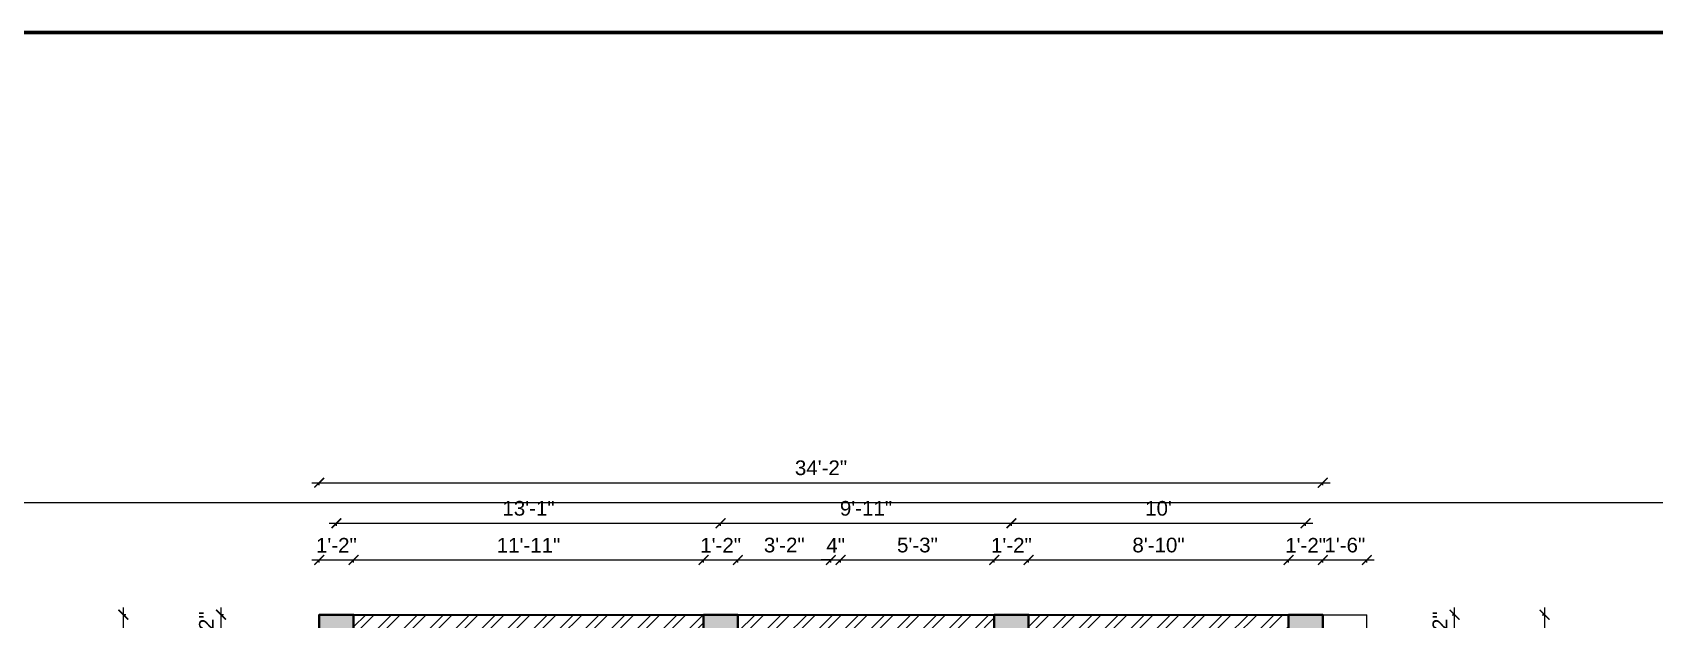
# Model space of a CAD drawing. Header units: inches. Extents: x 122663 to 154153, y 34228 to 39758.
# Drawn here: x 124393 to 125056, y 38042 to 38282 of the extents above; entities that cross this region are included whole.
import ezdxf

# ---------------------------------------------------------------- set-up
doc = ezdxf.new("R2010")
doc.units = ezdxf.units.IN
doc.header["$MEASUREMENT"] = 0
doc.header["$PDMODE"] = 35
for name, color, linetype, lineweight in [('BORDER', 7, 'Continuous', 60), ('Column', 181, 'Continuous', 40), ('Dimension', 130, 'Continuous', 9), ('Hatch', 9, 'Continuous', 9), ('Walls', 11, 'Continuous', 35), ('Windows', 151, 'Continuous', 15)]:
    doc.layers.add(name, color=color, linetype=linetype, lineweight=lineweight)
doc.styles.get("Standard").update_dxf_attribs({"font": 'arial.ttf'})
doc.dimstyles.get("Standard").update_dxf_attribs({"dimtxt": 6, "dimasz": 4, "dimexe": 0, "dimexo": 6, "dimgap": 3, "dimtad": 1, "dimdec": 0, "dimzin": 0, "dimdsep": 46, "dimlunit": 4, "dimtxsty": 'Standard', "dimblk": 'ARCHTICK', "dimcen": 0.09, "dimdle": 3, "dimclrd": 256, "dimadec": 0, "dimazin": 0, "dimtfac": 1, "dimtdec": 0, "dimtofl": 0, "dimtmove": 0, "dimatfit": 3, "dimfxl": 1, "dimfxlon": 1, "dimtolj": 1, "dimtzin": 0, "dimlwd": -1, "dimarcsym": 0})

# ---------------------------------------------------------------- blocks, each defined once
blk = doc.blocks.new('colm')
at = {"layer": 'Hatch'}
h = blk.add_hatch(color=256, dxfattribs=at)
h.dxf.hatch_style = 1
h.paths.add_polyline_path([(66705.71, 8319.73), (66705.71, 8307.73), (66717.71, 8307.73), (66717.71, 8319.73)])
at = {"layer": 'Column'}
blk.add_lwpolyline([(66705.71, 8307.73), (66717.71, 8307.73), (66717.71, 8319.73), (66705.71, 8319.73)], close=True, dxfattribs=at)
blk = doc.blocks.new('_ArchTick')
at = {"color": 0, "linetype": 'ByBlock', "const_width": 0.15}
blk.add_lwpolyline([(-0.5, -0.5), (0.5, 0.5)], dxfattribs=at)
blk = doc.blocks.new('*D1259')
at = {"layer": 'Defpoints', "color": 0, "transparency": 16777216}
for p in [(124920.62, 38044.08), (124974.46, 38044.08), (124920.62, 38030.08)]:
    blk.add_point(p, dxfattribs=at)
at = {"layer": 'Dimension', "color": 0, "lineweight": -2, "transparency": 16777216}
for p, q in [((124973.46, 38044.08), (124974.46, 38044.08)), ((124973.46, 38030.08), (124974.46, 38030.08))]:
    blk.add_line(p, q, dxfattribs=at)
at = {"layer": 'Dimension', "transparency": 16777216}
blk.add_line((124974.46, 38027.08), (124974.46, 38047.08), dxfattribs=at)
at = {"layer": 'Dimension', "transparency": 16777216, "xscale": 4, "yscale": 4, "zscale": 4}
for p, rotation in [((124974.46, 38044.08), 90), ((124974.46, 38030.08), 270)]:
    blk.add_blockref('_ArchTick', p, dxfattribs=dict(at, rotation=rotation))
at = {"layer": 'Dimension', "color": 0, "lineweight": -2, "transparency": 16777216, "insert": (124968.45, 38037.08), "char_height": 6, "attachment_point": 5, "rotation": 90}
blk.add_mtext('\\A1;1\'-2"', dxfattribs=at)
blk = doc.blocks.new('*D1262')
at = {"layer": 'Defpoints', "color": 0, "transparency": 16777216}
for p in [(124920.62, 38044.08), (124920.62, 37791.58), (125011.24, 37791.58)]:
    blk.add_point(p, dxfattribs=at)
at = {"layer": 'Dimension', "color": 0, "lineweight": -2, "transparency": 16777216}
for p, q in [((125010.24, 38044.08), (125011.24, 38044.08)), ((125010.24, 37791.58), (125011.24, 37791.58))]:
    blk.add_line(p, q, dxfattribs=at)
at = {"layer": 'Dimension', "transparency": 16777216}
blk.add_line((125011.24, 38047.08), (125011.24, 37788.58), dxfattribs=at)
at = {"layer": 'Dimension', "transparency": 16777216, "xscale": 4, "yscale": 4, "zscale": 4}
for p, rotation in [((125011.24, 38044.08), 90), ((125011.24, 37791.58), 270)]:
    blk.add_blockref('_ArchTick', p, dxfattribs=dict(at, rotation=rotation))
at = {"layer": 'Dimension', "color": 0, "lineweight": -2, "transparency": 16777216, "insert": (125005.23, 37917.83), "char_height": 6, "attachment_point": 5, "rotation": 90}
blk.add_mtext("\\A1;21'", dxfattribs=at)
blk = doc.blocks.new('*D1263')
at = {"layer": 'Defpoints', "color": 0, "transparency": 16777216}
for p in [(124524.62, 38066.46), (124510.62, 38044.08), (124524.62, 38044.08)]:
    blk.add_point(p, dxfattribs=at)
at = {"layer": 'Dimension', "transparency": 16777216}
blk.add_line((124507.62, 38066.46), (124527.62, 38066.46), dxfattribs=at)
at = {"layer": 'Dimension', "color": 0, "lineweight": -2, "transparency": 16777216}
for p, q in [((124510.62, 38065.46), (124510.62, 38066.46)), ((124524.62, 38065.46), (124524.62, 38066.46))]:
    blk.add_line(p, q, dxfattribs=at)
at = {"layer": 'Dimension', "transparency": 16777216, "xscale": 4, "yscale": 4, "zscale": 4, "rotation": 180}
blk.add_blockref('_ArchTick', (124510.62, 38066.46), dxfattribs=at)
at = {"layer": 'Dimension', "transparency": 16777216, "xscale": 4, "yscale": 4, "zscale": 4}
blk.add_blockref('_ArchTick', (124524.62, 38066.46), dxfattribs=at)
at = {"layer": 'Dimension', "color": 0, "lineweight": -2, "transparency": 16777216, "insert": (124517.62, 38072.47), "char_height": 6, "attachment_point": 5}
blk.add_mtext('\\A1;1\'-2"', dxfattribs=at)
blk = doc.blocks.new('*D1264')
at = {"layer": 'Defpoints', "color": 0, "transparency": 16777216}
for p in [(124667.62, 38066.46), (124524.62, 38044.08), (124667.62, 38044.08)]:
    blk.add_point(p, dxfattribs=at)
at = {"layer": 'Dimension', "transparency": 16777216}
blk.add_line((124521.62, 38066.46), (124670.62, 38066.46), dxfattribs=at)
at = {"layer": 'Dimension', "color": 0, "lineweight": -2, "transparency": 16777216}
for p, q in [((124524.62, 38065.46), (124524.62, 38066.46)), ((124667.62, 38065.46), (124667.62, 38066.46))]:
    blk.add_line(p, q, dxfattribs=at)
at = {"layer": 'Dimension', "transparency": 16777216, "xscale": 4, "yscale": 4, "zscale": 4, "rotation": 180}
blk.add_blockref('_ArchTick', (124524.62, 38066.46), dxfattribs=at)
at = {"layer": 'Dimension', "transparency": 16777216, "xscale": 4, "yscale": 4, "zscale": 4}
blk.add_blockref('_ArchTick', (124667.62, 38066.46), dxfattribs=at)
at = {"layer": 'Dimension', "color": 0, "lineweight": -2, "transparency": 16777216, "insert": (124596.12, 38072.47), "char_height": 6, "attachment_point": 5}
blk.add_mtext('\\A1;11\'-11"', dxfattribs=at)
blk = doc.blocks.new('*D1265')
at = {"layer": 'Defpoints', "color": 0, "transparency": 16777216}
for p in [(124681.62, 38066.46), (124667.62, 38044.08), (124681.62, 38044.08)]:
    blk.add_point(p, dxfattribs=at)
at = {"layer": 'Dimension', "transparency": 16777216}
blk.add_line((124664.62, 38066.46), (124684.62, 38066.46), dxfattribs=at)
at = {"layer": 'Dimension', "color": 0, "lineweight": -2, "transparency": 16777216}
for p, q in [((124667.62, 38065.46), (124667.62, 38066.46)), ((124681.62, 38065.46), (124681.62, 38066.46))]:
    blk.add_line(p, q, dxfattribs=at)
at = {"layer": 'Dimension', "transparency": 16777216, "xscale": 4, "yscale": 4, "zscale": 4, "rotation": 180}
blk.add_blockref('_ArchTick', (124667.62, 38066.46), dxfattribs=at)
at = {"layer": 'Dimension', "transparency": 16777216, "xscale": 4, "yscale": 4, "zscale": 4}
blk.add_blockref('_ArchTick', (124681.62, 38066.46), dxfattribs=at)
at = {"layer": 'Dimension', "color": 0, "lineweight": -2, "transparency": 16777216, "insert": (124674.62, 38072.47), "char_height": 6, "attachment_point": 5}
blk.add_mtext('\\A1;1\'-2"', dxfattribs=at)
blk = doc.blocks.new('*D1266')
at = {"layer": 'Defpoints', "color": 0, "transparency": 16777216}
for p in [(124719.62, 38066.46), (124681.62, 38044.08), (124719.62, 38035.08)]:
    blk.add_point(p, dxfattribs=at)
at = {"layer": 'Dimension', "transparency": 16777216}
blk.add_line((124678.62, 38066.46), (124722.62, 38066.46), dxfattribs=at)
at = {"layer": 'Dimension', "color": 0, "lineweight": -2, "transparency": 16777216}
for p, q in [((124681.62, 38065.46), (124681.62, 38066.46)), ((124719.62, 38065.46), (124719.62, 38066.46))]:
    blk.add_line(p, q, dxfattribs=at)
at = {"layer": 'Dimension', "transparency": 16777216, "xscale": 4, "yscale": 4, "zscale": 4, "rotation": 180}
blk.add_blockref('_ArchTick', (124681.62, 38066.46), dxfattribs=at)
at = {"layer": 'Dimension', "transparency": 16777216, "xscale": 4, "yscale": 4, "zscale": 4}
blk.add_blockref('_ArchTick', (124719.62, 38066.46), dxfattribs=at)
at = {"layer": 'Dimension', "color": 0, "lineweight": -2, "transparency": 16777216, "insert": (124700.62, 38072.52), "char_height": 6, "attachment_point": 5}
blk.add_mtext('\\A1;3\'-2"', dxfattribs=at)
blk = doc.blocks.new('*D1267')
at = {"layer": 'Defpoints', "color": 0, "transparency": 16777216}
for p in [(124723.62, 38066.46), (124719.62, 38035.08), (124723.62, 38035.08)]:
    blk.add_point(p, dxfattribs=at)
at = {"layer": 'Dimension', "transparency": 16777216}
for p, q in [((124719.62, 38066.46), (124715.62, 38066.46)), ((124723.62, 38066.46), (124727.62, 38066.46))]:
    blk.add_line(p, q, dxfattribs=at)
at = {"layer": 'Dimension', "color": 0, "lineweight": -2, "transparency": 16777216}
for p, q in [((124719.62, 38065.46), (124719.62, 38066.46)), ((124723.62, 38065.46), (124723.62, 38066.46))]:
    blk.add_line(p, q, dxfattribs=at)
at = {"layer": 'Dimension', "transparency": 16777216, "xscale": 4, "yscale": 4, "zscale": 4}
blk.add_blockref('_ArchTick', (124719.62, 38066.46), dxfattribs=at)
at = {"layer": 'Dimension', "transparency": 16777216, "xscale": 4, "yscale": 4, "zscale": 4, "rotation": 180}
blk.add_blockref('_ArchTick', (124723.62, 38066.46), dxfattribs=at)
at = {"layer": 'Dimension', "color": 0, "lineweight": -2, "transparency": 16777216, "insert": (124721.62, 38072.46), "char_height": 6, "attachment_point": 5}
blk.add_mtext('\\A1;4"', dxfattribs=at)
blk = doc.blocks.new('*D1268')
at = {"layer": 'Defpoints', "color": 0, "transparency": 16777216}
for p in [(124786.4, 38066.46), (124786.4, 38044.08), (124723.62, 38035.08)]:
    blk.add_point(p, dxfattribs=at)
at = {"layer": 'Dimension', "transparency": 16777216}
blk.add_line((124720.62, 38066.46), (124789.4, 38066.46), dxfattribs=at)
at = {"layer": 'Dimension', "color": 0, "lineweight": -2, "transparency": 16777216}
for p, q in [((124723.62, 38065.46), (124723.62, 38066.46)), ((124786.4, 38065.46), (124786.4, 38066.46))]:
    blk.add_line(p, q, dxfattribs=at)
at = {"layer": 'Dimension', "transparency": 16777216, "xscale": 4, "yscale": 4, "zscale": 4, "rotation": 180}
blk.add_blockref('_ArchTick', (124723.62, 38066.46), dxfattribs=at)
at = {"layer": 'Dimension', "transparency": 16777216, "xscale": 4, "yscale": 4, "zscale": 4}
blk.add_blockref('_ArchTick', (124786.4, 38066.46), dxfattribs=at)
at = {"layer": 'Dimension', "color": 0, "lineweight": -2, "transparency": 16777216, "insert": (124755.01, 38072.52), "char_height": 6, "attachment_point": 5}
blk.add_mtext('\\A1;5\'-3"', dxfattribs=at)
blk = doc.blocks.new('*D1269')
at = {"layer": 'Defpoints', "color": 0, "transparency": 16777216}
for p in [(124800.4, 38066.46), (124786.4, 38044.08), (124800.4, 38044.08)]:
    blk.add_point(p, dxfattribs=at)
at = {"layer": 'Dimension', "transparency": 16777216}
blk.add_line((124783.4, 38066.46), (124803.4, 38066.46), dxfattribs=at)
at = {"layer": 'Dimension', "color": 0, "lineweight": -2, "transparency": 16777216}
for p, q in [((124786.4, 38065.46), (124786.4, 38066.46)), ((124800.4, 38065.46), (124800.4, 38066.46))]:
    blk.add_line(p, q, dxfattribs=at)
at = {"layer": 'Dimension', "transparency": 16777216, "xscale": 4, "yscale": 4, "zscale": 4, "rotation": 180}
blk.add_blockref('_ArchTick', (124786.4, 38066.46), dxfattribs=at)
at = {"layer": 'Dimension', "transparency": 16777216, "xscale": 4, "yscale": 4, "zscale": 4}
blk.add_blockref('_ArchTick', (124800.4, 38066.46), dxfattribs=at)
at = {"layer": 'Dimension', "color": 0, "lineweight": -2, "transparency": 16777216, "insert": (124793.4, 38072.47), "char_height": 6, "attachment_point": 5}
blk.add_mtext('\\A1;1\'-2"', dxfattribs=at)
blk = doc.blocks.new('*D1270')
at = {"layer": 'Defpoints', "color": 0, "transparency": 16777216}
for p in [(124906.62, 38066.46), (124800.4, 38044.08), (124906.62, 38044.08)]:
    blk.add_point(p, dxfattribs=at)
at = {"layer": 'Dimension', "transparency": 16777216}
blk.add_line((124797.4, 38066.46), (124909.62, 38066.46), dxfattribs=at)
at = {"layer": 'Dimension', "color": 0, "lineweight": -2, "transparency": 16777216}
for p, q in [((124800.4, 38065.46), (124800.4, 38066.46)), ((124906.62, 38065.46), (124906.62, 38066.46))]:
    blk.add_line(p, q, dxfattribs=at)
at = {"layer": 'Dimension', "transparency": 16777216, "xscale": 4, "yscale": 4, "zscale": 4, "rotation": 180}
blk.add_blockref('_ArchTick', (124800.4, 38066.46), dxfattribs=at)
at = {"layer": 'Dimension', "transparency": 16777216, "xscale": 4, "yscale": 4, "zscale": 4}
blk.add_blockref('_ArchTick', (124906.62, 38066.46), dxfattribs=at)
at = {"layer": 'Dimension', "color": 0, "lineweight": -2, "transparency": 16777216, "insert": (124853.51, 38072.52), "char_height": 6, "attachment_point": 5}
blk.add_mtext('\\A1;8\'-10"', dxfattribs=at)
blk = doc.blocks.new('*D1271')
at = {"layer": 'Defpoints', "color": 0, "transparency": 16777216}
for p in [(124920.62, 38066.46), (124906.62, 38044.08), (124920.62, 38044.08)]:
    blk.add_point(p, dxfattribs=at)
at = {"layer": 'Dimension', "transparency": 16777216}
blk.add_line((124903.62, 38066.46), (124923.62, 38066.46), dxfattribs=at)
at = {"layer": 'Dimension', "color": 0, "lineweight": -2, "transparency": 16777216}
for p, q in [((124906.62, 38065.46), (124906.62, 38066.46)), ((124920.62, 38065.46), (124920.62, 38066.46))]:
    blk.add_line(p, q, dxfattribs=at)
at = {"layer": 'Dimension', "transparency": 16777216, "xscale": 4, "yscale": 4, "zscale": 4, "rotation": 180}
blk.add_blockref('_ArchTick', (124906.62, 38066.46), dxfattribs=at)
at = {"layer": 'Dimension', "transparency": 16777216, "xscale": 4, "yscale": 4, "zscale": 4}
blk.add_blockref('_ArchTick', (124920.62, 38066.46), dxfattribs=at)
at = {"layer": 'Dimension', "color": 0, "lineweight": -2, "transparency": 16777216, "insert": (124913.62, 38072.47), "char_height": 6, "attachment_point": 5}
blk.add_mtext('\\A1;1\'-2"', dxfattribs=at)
blk = doc.blocks.new('*D1272')
at = {"layer": 'Defpoints', "color": 0, "transparency": 16777216}
for p in [(124674.62, 38081.47), (124517.62, 38044.08), (124674.62, 38044.08)]:
    blk.add_point(p, dxfattribs=at)
at = {"layer": 'Windows', "transparency": 16777216}
blk.add_line((124514.62, 38081.47), (124677.62, 38081.47), dxfattribs=at)
at = {"layer": 'Windows', "color": 0, "lineweight": -2, "transparency": 16777216}
for p, q in [((124517.62, 38080.47), (124517.62, 38081.47)), ((124674.62, 38080.47), (124674.62, 38081.47))]:
    blk.add_line(p, q, dxfattribs=at)
at = {"layer": 'Windows', "transparency": 16777216, "xscale": 4, "yscale": 4, "zscale": 4, "rotation": 180}
blk.add_blockref('_ArchTick', (124517.62, 38081.47), dxfattribs=at)
at = {"layer": 'Windows', "transparency": 16777216, "xscale": 4, "yscale": 4, "zscale": 4}
blk.add_blockref('_ArchTick', (124674.62, 38081.47), dxfattribs=at)
at = {"layer": 'Windows', "color": 0, "lineweight": -2, "transparency": 16777216, "insert": (124596.12, 38087.54), "char_height": 6, "attachment_point": 5}
blk.add_mtext('\\A1;13\'-1"', dxfattribs=at)
blk = doc.blocks.new('*D1273')
at = {"layer": 'Defpoints', "color": 0, "transparency": 16777216}
for p in [(124793.4, 38081.47), (124674.62, 38044.08), (124793.4, 38044.08)]:
    blk.add_point(p, dxfattribs=at)
at = {"layer": 'Dimension', "transparency": 16777216}
blk.add_line((124671.62, 38081.47), (124796.4, 38081.47), dxfattribs=at)
at = {"layer": 'Dimension', "color": 0, "lineweight": -2, "transparency": 16777216}
for p, q in [((124674.62, 38080.47), (124674.62, 38081.47)), ((124793.4, 38080.47), (124793.4, 38081.47))]:
    blk.add_line(p, q, dxfattribs=at)
at = {"layer": 'Dimension', "transparency": 16777216, "xscale": 4, "yscale": 4, "zscale": 4, "rotation": 180}
blk.add_blockref('_ArchTick', (124674.62, 38081.47), dxfattribs=at)
at = {"layer": 'Dimension', "transparency": 16777216, "xscale": 4, "yscale": 4, "zscale": 4}
blk.add_blockref('_ArchTick', (124793.4, 38081.47), dxfattribs=at)
at = {"layer": 'Dimension', "color": 0, "lineweight": -2, "transparency": 16777216, "insert": (124734.01, 38087.54), "char_height": 6, "attachment_point": 5}
blk.add_mtext('\\A1;9\'-11"', dxfattribs=at)
blk = doc.blocks.new('*D1274')
at = {"layer": 'Defpoints', "color": 0, "transparency": 16777216}
for p in [(124913.62, 38081.47), (124793.4, 38044.08), (124913.62, 38044.08)]:
    blk.add_point(p, dxfattribs=at)
at = {"layer": 'Dimension', "transparency": 16777216}
blk.add_line((124790.4, 38081.47), (124916.62, 38081.47), dxfattribs=at)
at = {"layer": 'Dimension', "color": 0, "lineweight": -2, "transparency": 16777216}
for p, q in [((124793.4, 38080.47), (124793.4, 38081.47)), ((124913.62, 38080.47), (124913.62, 38081.47))]:
    blk.add_line(p, q, dxfattribs=at)
at = {"layer": 'Dimension', "transparency": 16777216, "xscale": 4, "yscale": 4, "zscale": 4, "rotation": 180}
blk.add_blockref('_ArchTick', (124793.4, 38081.47), dxfattribs=at)
at = {"layer": 'Dimension', "transparency": 16777216, "xscale": 4, "yscale": 4, "zscale": 4}
blk.add_blockref('_ArchTick', (124913.62, 38081.47), dxfattribs=at)
at = {"layer": 'Dimension', "color": 0, "lineweight": -2, "transparency": 16777216, "insert": (124853.51, 38087.54), "char_height": 6, "attachment_point": 5}
blk.add_mtext("\\A1;10'", dxfattribs=at)
blk = doc.blocks.new('*D1161')
at = {"layer": 'Defpoints', "color": 0, "transparency": 16777216}
for p in [(124920.62, 38098.05), (124510.62, 38044.08), (124920.62, 38044.08)]:
    blk.add_point(p, dxfattribs=at)
at = {"layer": 'Dimension', "transparency": 16777216}
blk.add_line((124507.62, 38098.05), (124923.62, 38098.05), dxfattribs=at)
at = {"layer": 'Dimension', "color": 0, "lineweight": -2, "transparency": 16777216}
for p, q in [((124510.62, 38097.05), (124510.62, 38098.05)), ((124920.62, 38097.05), (124920.62, 38098.05))]:
    blk.add_line(p, q, dxfattribs=at)
at = {"layer": 'Dimension', "transparency": 16777216, "xscale": 4, "yscale": 4, "zscale": 4, "rotation": 180}
blk.add_blockref('_ArchTick', (124510.62, 38098.05), dxfattribs=at)
at = {"layer": 'Dimension', "transparency": 16777216, "xscale": 4, "yscale": 4, "zscale": 4}
blk.add_blockref('_ArchTick', (124920.62, 38098.05), dxfattribs=at)
at = {"layer": 'Dimension', "color": 0, "lineweight": -2, "transparency": 16777216, "insert": (124715.62, 38104.11), "char_height": 6, "attachment_point": 5}
blk.add_mtext('\\A1;34\'-2"', dxfattribs=at)
blk = doc.blocks.new('*D1282')
at = {"layer": 'Defpoints', "color": 0, "transparency": 16777216}
for p in [(124470.5, 38044.08), (124510.62, 38044.08), (124510.62, 38030.08)]:
    blk.add_point(p, dxfattribs=at)
at = {"layer": 'Dimension', "transparency": 16777216}
blk.add_line((124470.5, 38027.08), (124470.5, 38047.08), dxfattribs=at)
at = {"layer": 'Dimension', "color": 0, "lineweight": -2, "transparency": 16777216}
for p, q in [((124471.5, 38044.08), (124470.5, 38044.08)), ((124471.5, 38030.08), (124470.5, 38030.08))]:
    blk.add_line(p, q, dxfattribs=at)
at = {"layer": 'Dimension', "transparency": 16777216, "xscale": 4, "yscale": 4, "zscale": 4}
for p, rotation in [((124470.5, 38044.08), 90), ((124470.5, 38030.08), 270)]:
    blk.add_blockref('_ArchTick', p, dxfattribs=dict(at, rotation=rotation))
at = {"layer": 'Dimension', "color": 0, "lineweight": -2, "transparency": 16777216, "insert": (124464.49, 38037.08), "char_height": 6, "attachment_point": 5, "rotation": 90}
blk.add_mtext('\\A1;1\'-2"', dxfattribs=at)
blk = doc.blocks.new('*D1162')
at = {"layer": 'Defpoints', "color": 0, "transparency": 16777216}
for p in [(124430.59, 38044.08), (124510.62, 38044.08), (124510.62, 37791.58)]:
    blk.add_point(p, dxfattribs=at)
at = {"layer": 'Dimension', "transparency": 16777216}
blk.add_line((124430.59, 37788.58), (124430.59, 38047.08), dxfattribs=at)
at = {"layer": 'Dimension', "color": 0, "lineweight": -2, "transparency": 16777216}
for p, q in [((124431.59, 38044.08), (124430.59, 38044.08)), ((124431.59, 37791.58), (124430.59, 37791.58))]:
    blk.add_line(p, q, dxfattribs=at)
at = {"layer": 'Dimension', "transparency": 16777216, "xscale": 4, "yscale": 4, "zscale": 4}
for p, rotation in [((124430.59, 38044.08), 90), ((124430.59, 37791.58), 270)]:
    blk.add_blockref('_ArchTick', p, dxfattribs=dict(at, rotation=rotation))
at = {"layer": 'Dimension', "color": 0, "lineweight": -2, "transparency": 16777216, "insert": (124424.58, 37917.83), "char_height": 6, "attachment_point": 5, "rotation": 90}
blk.add_mtext("\\A1;21'", dxfattribs=at)
blk = doc.blocks.new('*D1285')
at = {"layer": 'Defpoints', "color": 0, "transparency": 16777216}
for p in [(124938.62, 38066.46), (124920.62, 38044.08), (124938.62, 38044.08)]:
    blk.add_point(p, dxfattribs=at)
at = {"layer": 'Dimension', "transparency": 16777216}
blk.add_line((124917.62, 38066.46), (124941.62, 38066.46), dxfattribs=at)
at = {"layer": 'Dimension', "color": 0, "lineweight": -2, "transparency": 16777216}
for p, q in [((124920.62, 38065.46), (124920.62, 38066.46)), ((124938.62, 38065.46), (124938.62, 38066.46))]:
    blk.add_line(p, q, dxfattribs=at)
at = {"layer": 'Dimension', "transparency": 16777216, "xscale": 4, "yscale": 4, "zscale": 4, "rotation": 180}
blk.add_blockref('_ArchTick', (124920.62, 38066.46), dxfattribs=at)
at = {"layer": 'Dimension', "transparency": 16777216, "xscale": 4, "yscale": 4, "zscale": 4}
blk.add_blockref('_ArchTick', (124938.62, 38066.46), dxfattribs=at)
at = {"layer": 'Dimension', "color": 0, "lineweight": -2, "transparency": 16777216, "insert": (124929.62, 38072.52), "char_height": 6, "attachment_point": 5}
blk.add_mtext('\\A1;1\'-6"', dxfattribs=at)

msp = doc.modelspace()

# ---------------------------------------------------------------- hatches: boundary and pattern name
at = {"layer": 'Hatch'}
h = msp.add_hatch(dxfattribs=at)
h.set_pattern_fill('ANSI32', color=256, scale=20)
h.set_pattern_definition([(45, (31047.581, 34.601), (-5.30330086, 5.30330086), []), (45, (31051.116, 34.601), (-5.30330086, 5.30330086), [])])
h.paths.add_polyline_path([(124786.4, 37925.83), (124786.4, 37934.83), (124723.62, 37934.83), (124723.62, 38035.08), (124786.4, 38035.08), (124786.4, 38044.08), (124681.62, 38044.08), (124681.62, 38035.08), (124719.62, 38035.08), (124719.62, 37934.83), (124681.62, 37934.83), (124681.62, 37925.83), (124690.62, 37925.83), (124690.62, 37911.83), (124699.62, 37911.83), (124699.62, 37925.83)])
h.paths.add_polyline_path([(124906.62, 38035.08), (124906.62, 38044.08), (124800.4, 38044.08), (124800.4, 38035.08)])
h.paths.add_polyline_path([(124817.51, 37925.83), (124817.51, 37934.83), (124800.4, 37934.83), (124800.4, 37925.83)])
h.paths.add_polyline_path([(124889.51, 37934.83), (124889.51, 37925.83), (124906.62, 37925.83), (124906.62, 37934.83)])
h.paths.add_polyline_path([(124667.62, 38035.08), (124667.62, 38044.08), (124524.62, 38044.08), (124524.62, 38035.08)])

# ---------------------------------------------------------------- linework, layer by layer
at = {"layer": 'BORDER'}
msp.add_lwpolyline([(126038.98, 38282.19), (126038.98, 36191.34), (122976.14, 36191.34), (122976.14, 38282.19)], close=True, dxfattribs=at)
at = {"layer": 'Walls'}
for p, q in [((124524.62, 38044.08), (124667.62, 38044.08)), ((124681.62, 38044.08), (124786.4, 38044.08)), ((124800.4, 38044.08), (124906.62, 38044.08))]:
    msp.add_line(p, q, dxfattribs=at)
at = {"layer": 'Windows'}
for p in [(124920.62, 38044.08), (124938.62, 37925.83)]:
    msp.add_line(p, (124938.62, 38044.08), dxfattribs=at)
msp.add_xline((129885.84, 38089.99), (1, 0), dxfattribs=at)

# ---------------------------------------------------------------- block references
at = {"layer": 'Column', "xscale": 1.166666666668081, "yscale": 1.166666666668081, "zscale": 1.166666666668081}
for p in [(46687.3, 28337.73), (46844.3, 28337.73), (46963.08, 28337.73), (47083.3, 28337.73)]:
    msp.add_blockref('colm', p, dxfattribs=at)

# ---------------------------------------------------------------- dimensions: what is measured, and where the dimension line sits
at = {"layer": 'Dimension', "lineweight": -2}
for base, p1, p2, picture, middle in [((124920.62, 38098.05), (124510.62, 38044.08), (124920.62, 38044.08), '*D1161', (124715.62, 38104.11)), ((124793.4, 38081.47), (124674.62, 38044.08), (124793.4, 38044.08), '*D1273', (124734.01, 38087.54)), ((124913.62, 38081.47), (124793.4, 38044.08), (124913.62, 38044.08), '*D1274', (124853.51, 38087.54)), ((124667.62, 38066.46), (124524.62, 38044.08), (124667.62, 38044.08), '*D1264', (124596.12, 38072.47)), ((124719.62, 38066.46), (124681.62, 38044.08), (124719.62, 38035.08), '*D1266', (124700.62, 38072.52)), ((124786.4, 38066.46), (124723.62, 38035.08), (124786.4, 38044.08), '*D1268', (124755.01, 38072.52)), ((124906.62, 38066.46), (124800.4, 38044.08), (124906.62, 38044.08), '*D1270', (124853.51, 38072.52))]:
    dim = msp.add_linear_dim(base=base, p1=p1, p2=p2, dimstyle='Standard', override={"dimtmove": 1}, dxfattribs=at)
    dim.commit()
    dim.dimension.update_dxf_attribs({"geometry": picture, "text_midpoint": middle})
for base, p1, p2, picture, middle in [((124524.62, 38066.46), (124510.62, 38044.08), (124524.62, 38044.08), '*D1263', (124517.62, 38066.46)), ((124681.62, 38066.46), (124667.62, 38044.08), (124681.62, 38044.08), '*D1265', (124674.62, 38066.46)), ((124723.62, 38066.46), (124719.62, 38035.08), (124723.62, 38035.08), '*D1267', (124721.62, 38066.46)), ((124800.4, 38066.46), (124786.4, 38044.08), (124800.4, 38044.08), '*D1269', (124793.4, 38066.46)), ((124920.62, 38066.46), (124906.62, 38044.08), (124920.62, 38044.08), '*D1271', (124913.62, 38066.46)), ((124938.62, 38066.46), (124920.62, 38044.08), (124938.62, 38044.08), '*D1285', (124929.62, 38066.46))]:
    dim = msp.add_linear_dim(base=base, p1=p1, p2=p2, dimstyle='Standard', override={"dimtmove": 1}, dxfattribs=at)
    dim.commit()
    dim.dimension.update_dxf_attribs({"geometry": picture, "text_midpoint": middle, "dimtype": 160})
for base, p1, p2, picture, middle in [((124430.5873, 38044.0773), (124510.6195, 37791.5797), (124510.6195, 38044.0773), '*D1162', (124424.5751, 37917.8285)), ((125011.2431, 37791.5797), (124920.6195, 38044.0773), (124920.6195, 37791.5797), '*D1262', (125005.2308, 37917.8285))]:
    dim = msp.add_linear_dim(base=base, p1=p1, p2=p2, angle=270, dimstyle='Standard', override={"dimtmove": 1}, dxfattribs=at)
    dim.commit()
    dim.dimension.update_dxf_attribs({"geometry": picture, "text_midpoint": middle})
for base, p1, p2, picture, middle in [((124470.5, 38044.08), (124510.62, 38030.08), (124510.62, 38044.08), '*D1282', (124470.5, 38037.08)), ((124974.46, 38044.08), (124920.62, 38030.08), (124920.62, 38044.08), '*D1259', (124974.46, 38037.08))]:
    dim = msp.add_linear_dim(base=base, p1=p1, p2=p2, angle=270, dimstyle='Standard', override={"dimtmove": 1}, dxfattribs=at)
    dim.commit()
    dim.dimension.update_dxf_attribs({"geometry": picture, "text_midpoint": middle, "dimtype": 160})
at = {"layer": 'Windows', "lineweight": -2}
dim = msp.add_linear_dim(base=(124674.62, 38081.47), p1=(124517.62, 38044.08), p2=(124674.62, 38044.08), dimstyle='Standard', dxfattribs=at)
dim.commit()
dim.dimension.update_dxf_attribs({"geometry": '*D1272', "text_midpoint": (124596.12, 38087.54)})

doc.saveas('drawing.dxf')
